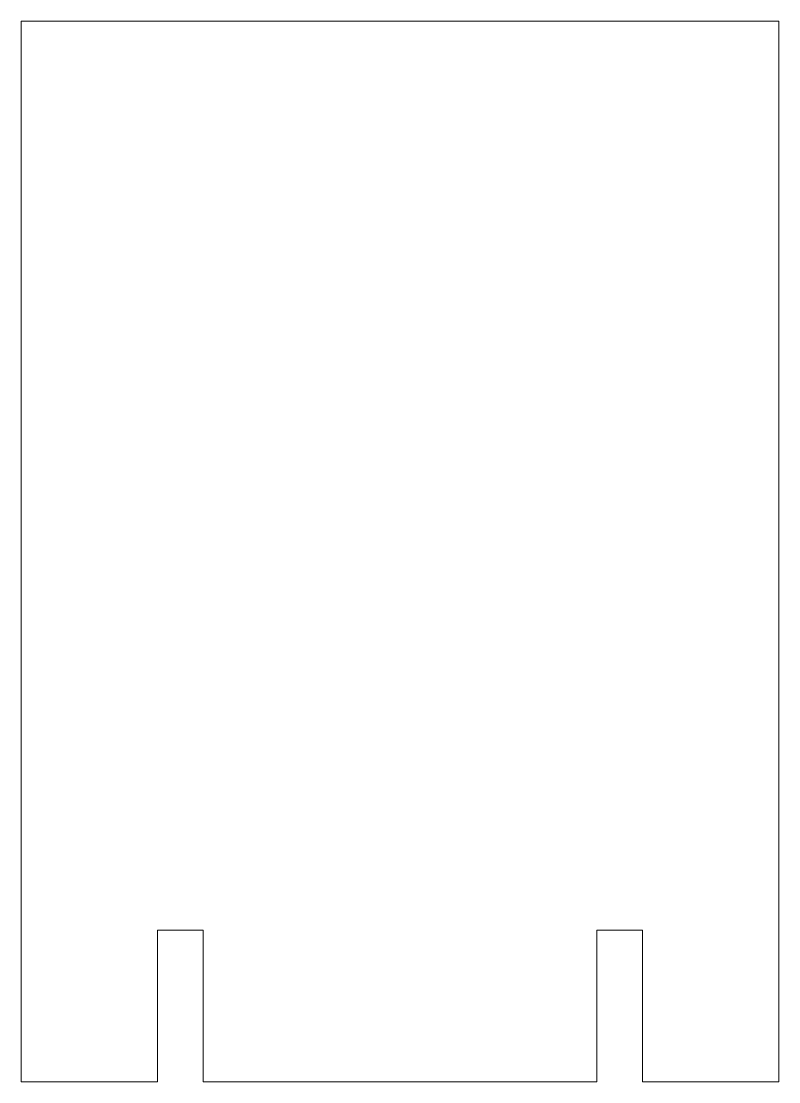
# Model space of a CAD drawing. Header units: millimetres. Extents: x -30.1 to 19.9, y -38.9 to 31.1.
import ezdxf

# ---------------------------------------------------------------- set-up
doc = ezdxf.new("R2010")
doc.units = ezdxf.units.MM
doc.header["$MEASUREMENT"] = 0
doc.layers.add('Layer 1', color=7, linetype='Continuous')

msp = doc.modelspace()

# ---------------------------------------------------------------- linework, layer by layer
at = {"layer": 'Layer 1', "lineweight": 15}
for points in [[(19.8627, 31.0926), (19.8627, 31.0926), (-30.1373, 31.0926), (-30.1373, 31.0926)], [(-30.1373, 31.0926), (-30.1373, 31.0926), (-30.1373, -38.9074), (-30.1373, -38.9074)], [(19.8627, -38.9074), (19.8627, -38.9074), (19.8627, 31.0926), (19.8627, 31.0926)], [(-18.1373, -28.9074), (-18.1373, -28.9074), (-21.1373, -28.9074), (-21.1373, -28.9074)], [(-21.1373, -28.9074), (-21.1373, -28.9074), (-21.1373, -38.9074), (-21.1373, -38.9074)], [(-18.1373, -38.9074), (-18.1373, -38.9074), (-18.1373, -28.9074), (-18.1373, -28.9074)], [(10.8627, -28.9074), (10.8627, -28.9074), (7.8627, -28.9074), (7.8627, -28.9074)], [(7.8627, -28.9074), (7.8627, -28.9074), (7.8627, -38.9074), (7.8627, -38.9074)], [(10.8627, -38.9074), (10.8627, -38.9074), (10.8627, -28.9074), (10.8627, -28.9074)], [(-30.1373, -38.9074), (-30.1373, -38.9074), (-21.1373, -38.9074), (-21.1373, -38.9074)], [(-18.1373, -38.9074), (-18.1373, -38.9074), (7.8627, -38.9074), (7.8627, -38.9074)], [(10.8627, -38.9074), (10.8627, -38.9074), (19.8627, -38.9074), (19.8627, -38.9074)]]:
    msp.add_open_spline(points, degree=3, dxfattribs=at)

doc.saveas('drawing.dxf')
